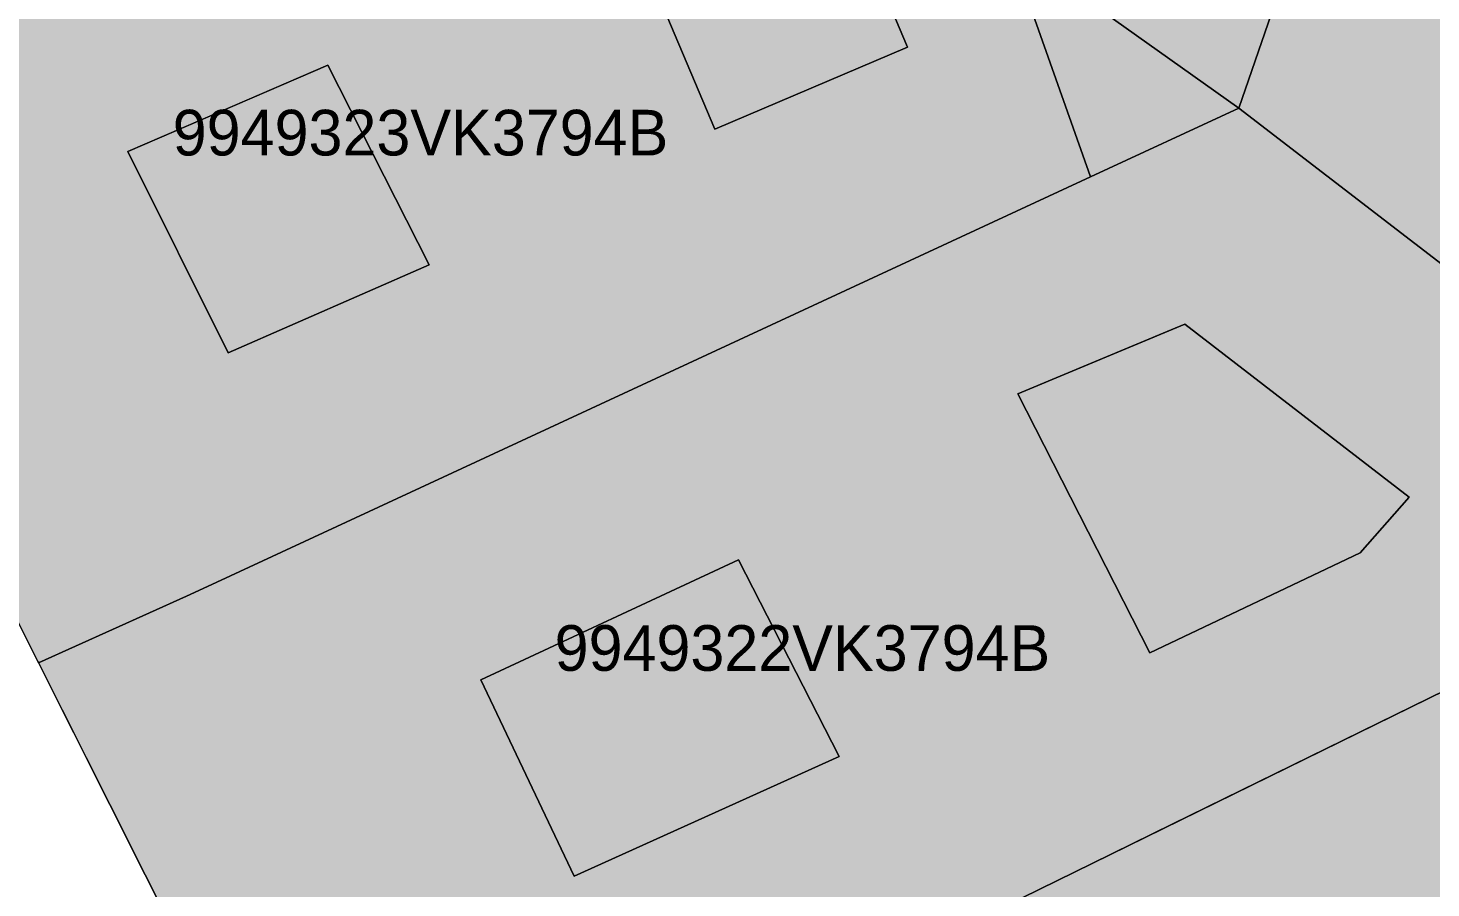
# Model space of a CAD drawing. Header units: metres. Extents: x -6 to 1255, y -2 to 532.
# Drawn here: x 70.99 to 101.73, y 351.26 to 370.09 of the extents above; entities that cross this region are included whole.
import ezdxf

# ---------------------------------------------------------------- set-up
doc = ezdxf.new("R2010")
doc.units = ezdxf.units.M
doc.header["$MEASUREMENT"] = 0
for name, color, linetype, lineweight, true_color in [('TPX_BUILDINGS', 7, 'CONTINUOUS', 0, 0x000000), ('TPX_BUILDINGS_HATCH', 7, 'CONTINUOUS', 0, 0xf0f0f0), ('TPX_BUILDINGS_SHADOWS_HATCH', 7, 'CONTINUOUS', 0, 0x000000), ('TPX_BUILDINGS_SHADOWS_OUTLINES', 7, 'CONTINUOUS', 0, 0x000000), ('TPX_CADASTRES', 7, 'CONTINUOUS', 0, 0x646464), ('TPX_CADASTRES_TEXT', 7, 'CONTINUOUS', 0, 0x000000)]:
    doc.layers.add(name, color=color, linetype=linetype, lineweight=lineweight, true_color=true_color)

msp = doc.modelspace()

# ---------------------------------------------------------------- hatches: boundary and pattern name
at = {"layer": 'TPX_BUILDINGS_HATCH'}
msp.add_hatch(color=256, dxfattribs=at).paths.add_polyline_path([(91.795, 384.485), (88.035, 379.105), (90.105, 375.785), (92.455, 371.955), (93.765, 371.005), (94.635, 373.045), (98.515, 371.235), (97.515, 368.335), (101.375, 365.365), (106.465, 361.455), (108.405, 364.385), (108.595, 364.675), (111.065, 368.385), (114.725, 373.905), (116.645, 376.795), (117.395, 377.915), (119.005, 380.345), (116.205, 381.575), (113.235, 382.885), (101.815, 387.905), (98.815, 389.225), (95.965, 390.475), (93.655, 387.155), (92.935, 386.125), (91.795, 384.485)])
h = msp.add_hatch(color=256, dxfattribs=at)
h.paths.add_polyline_path([(80.26, 344.944), (77.535, 343.645), (78.735, 341.355), (87.254, 325.145), (88.504, 322.775), (91.059, 324.116), (91.494, 324.345), (93.044, 325.155), (97.124, 327.305), (102.374, 330.054), (103.884, 327.047), (104.644, 325.534), (107.034, 326.824), (111.31, 329.094), (114.684, 330.884), (116.704, 326.964), (118.004, 324.454), (119.844, 320.894), (120.141, 320.325), (121.55, 321.005), (126.16, 323.235), (127.073, 321.435), (131.584, 327.844), (131.824, 328.185), (132.294, 328.854), (129.284, 330.594), (132.478, 335.862), (132.564, 336.004), (133.464, 337.504), (134.575, 339.334), (135.274, 340.484), (130.82, 342.765), (117.918, 349.372), (114.184, 351.284), (128.195, 373.824), (127.405, 376.654), (119.005, 380.345), (117.395, 377.915), (116.645, 376.795), (114.725, 373.905), (111.065, 368.385), (108.595, 364.675), (108.405, 364.385), (106.465, 361.455), (105.025, 359.285), (102.815, 355.965), (96.06, 352.655), (94.305, 351.795), (90.835, 350.095), (84.985, 347.225), (82.311, 345.932), (80.745, 345.175), (80.26, 344.944)])
h.paths.add_polyline_path([(116.59, 331.865), (118.46, 332.815), (120.61, 333.915), (122.21, 330.765), (118.16, 328.735), (116.59, 331.865)], flags=16)
h = msp.add_hatch(color=256, dxfattribs=at)
h.paths.add_polyline_path([(68.675, 370.485), (64.875, 368.805), (71.225, 356.185), (74.465, 357.645), (74.925, 357.855), (94.265, 366.825), (92.455, 371.955), (90.105, 375.785), (88.035, 379.105), (79.395, 375.255), (73.205, 372.505), (68.675, 370.485)])
h.paths.add_polyline_path([(73.18, 367.385), (77.56, 369.275), (79.78, 364.905), (75.38, 362.975), (73.18, 367.385)], flags=16)
h.paths.add_polyline_path([(84.2, 372.225), (88.42, 374.015), (90.26, 369.665), (86.04, 367.875), (84.2, 372.225)], flags=16)
h = msp.add_hatch(color=256, dxfattribs=at)
h.paths.add_polyline_path([(74.465, 357.645), (71.225, 356.185), (72.785, 353.085), (75.875, 346.935), (77.535, 343.645), (80.26, 344.944), (80.745, 345.175), (82.311, 345.932), (84.985, 347.225), (90.835, 350.095), (94.305, 351.795), (96.06, 352.655), (102.815, 355.965), (105.025, 359.285), (106.465, 361.455), (101.375, 365.365), (97.515, 368.335), (94.265, 366.825), (74.925, 357.855), (74.465, 357.645)])
h.paths.add_polyline_path([(80.915, 355.815), (86.555, 358.445), (88.765, 354.135), (82.955, 351.515), (80.915, 355.815)], flags=16)
h.paths.add_polyline_path([(92.675, 362.075), (96.335, 363.605), (101.245, 359.815), (100.175, 358.595), (95.565, 356.405), (92.675, 362.075)], flags=16)
at = {"layer": 'TPX_BUILDINGS_SHADOWS_HATCH'}
for points in [[(88.42, 374.015), (84.2, 372.225), (86.04, 367.875), (90.26, 369.665), (88.42, 374.015)], [(92.51, 371.915), (92.455, 371.955), (94.265, 366.825), (97.515, 368.335), (98.515, 371.235), (94.635, 373.045), (93.765, 371.005), (92.51, 371.915)], [(75.193, 368.254), (73.18, 367.385), (75.38, 362.975), (79.78, 364.905), (77.56, 369.275), (75.193, 368.254)], [(96.038, 363.481), (92.675, 362.075), (95.565, 356.405), (100.175, 358.595), (101.245, 359.815), (96.335, 363.605), (96.038, 363.481)], [(86.555, 358.445), (80.915, 355.815), (82.955, 351.515), (88.765, 354.135), (86.555, 358.445)]]:
    msp.add_hatch(color=256, dxfattribs=at).paths.add_polyline_path(points)

# ---------------------------------------------------------------- linework, layer by layer
at = {"layer": 'TPX_BUILDINGS', "elevation": 0.042}
for points in [[(91.795, 384.485), (88.035, 379.105), (90.105, 375.785), (92.455, 371.955), (93.765, 371.005), (94.635, 373.045), (98.515, 371.235), (97.515, 368.335), (101.375, 365.365), (106.465, 361.455), (108.405, 364.385), (108.595, 364.675), (111.065, 368.385), (114.725, 373.905), (116.645, 376.795), (117.395, 377.915), (119.005, 380.345), (116.205, 381.575), (113.235, 382.885), (101.815, 387.905), (98.815, 389.225), (95.965, 390.475), (93.655, 387.155), (92.935, 386.125)], [(68.675, 370.485), (64.875, 368.805), (71.225, 356.185), (74.465, 357.645), (74.925, 357.855), (94.265, 366.825), (92.455, 371.955), (90.105, 375.785), (88.035, 379.105), (79.395, 375.255), (73.205, 372.505)], [(84.2, 372.225), (88.42, 374.015), (90.26, 369.665), (86.04, 367.875)], [(73.18, 367.385), (77.56, 369.275), (79.78, 364.905), (75.38, 362.975)], [(74.465, 357.645), (71.225, 356.185), (72.785, 353.085), (75.875, 346.935), (77.535, 343.645), (80.26, 344.944), (80.745, 345.175), (82.311, 345.932), (84.985, 347.225), (90.835, 350.095), (94.305, 351.795), (96.06, 352.655), (102.815, 355.965), (105.025, 359.285), (106.465, 361.455), (101.375, 365.365), (97.515, 368.335), (94.265, 366.825), (74.925, 357.855)], [(92.675, 362.075), (96.335, 363.605), (101.245, 359.815), (100.175, 358.595), (95.565, 356.405)], [(80.915, 355.815), (86.555, 358.445), (88.765, 354.135), (82.955, 351.515)]]:
    msp.add_lwpolyline(points, close=True, dxfattribs=at)
msp.add_lwpolyline([(127.405, 376.654), (119.005, 380.345), (117.395, 377.915), (116.645, 376.795), (114.725, 373.905), (111.065, 368.385), (108.595, 364.675), (108.405, 364.385), (106.465, 361.455), (105.025, 359.285), (102.815, 355.965), (96.06, 352.655), (94.305, 351.795), (90.835, 350.095)], dxfattribs=at)
at = {"layer": 'TPX_BUILDINGS_SHADOWS_OUTLINES', "elevation": 0.039}
for points in [[(88.42, 374.015), (84.2, 372.225), (86.04, 367.875), (90.26, 369.665)], [(92.51, 371.915), (92.455, 371.955), (94.265, 366.825), (97.515, 368.335), (98.515, 371.235), (94.635, 373.045), (93.765, 371.005)], [(75.193, 368.254), (73.18, 367.385), (75.38, 362.975), (79.78, 364.905), (77.56, 369.275)], [(96.038, 363.481), (92.675, 362.075), (95.565, 356.405), (100.175, 358.595), (101.245, 359.815), (96.335, 363.605)], [(86.555, 358.445), (80.915, 355.815), (82.955, 351.515), (88.765, 354.135)]]:
    msp.add_lwpolyline(points, close=True, dxfattribs=at)
msp.add_lwpolyline([(96.474, 308.154), (92.364, 315.695), (91.104, 317.985), (88.504, 322.775), (87.254, 325.145), (78.735, 341.355), (77.535, 343.645), (75.875, 346.935), (72.785, 353.085), (64.875, 368.805)], dxfattribs=at)
at = {"layer": 'TPX_CADASTRES', "elevation": 0.024}
for points in [[(91.795, 384.485), (88.035, 379.105), (90.105, 375.785), (92.455, 371.955), (93.765, 371.005), (97.515, 368.335), (101.375, 365.365), (106.465, 361.455), (108.405, 364.385), (108.595, 364.675), (111.065, 368.385), (114.725, 373.905), (116.645, 376.795), (117.395, 377.915), (119.005, 380.345), (116.205, 381.575), (113.235, 382.885), (101.815, 387.905), (98.815, 389.225), (95.965, 390.475), (93.655, 387.155), (92.935, 386.125)], [(68.675, 370.486), (64.875, 368.806), (71.225, 356.186), (74.465, 357.645), (74.925, 357.855), (94.265, 366.825), (97.515, 368.335), (93.765, 371.005), (92.455, 371.955), (90.105, 375.785), (88.035, 379.105), (79.395, 375.256), (73.205, 372.506)], [(74.465, 357.645), (71.225, 356.186), (72.785, 353.085), (75.875, 346.935), (77.535, 343.645), (80.745, 345.175), (84.985, 347.225), (90.835, 350.095), (94.305, 351.795), (102.815, 355.965), (105.025, 359.285), (106.465, 361.455), (101.375, 365.365), (97.515, 368.335), (94.265, 366.825), (74.925, 357.855)]]:
    msp.add_lwpolyline(points, close=True, dxfattribs=at)
msp.add_lwpolyline([(127.405, 376.655), (119.005, 380.345), (117.395, 377.915), (116.645, 376.795), (114.725, 373.905), (111.065, 368.385), (108.595, 364.675), (108.405, 364.385), (106.465, 361.455), (105.025, 359.285), (102.815, 355.965), (94.305, 351.795), (90.835, 350.095)], dxfattribs=at)

# ---------------------------------------------------------------- texts
at = {"layer": 'TPX_CADASTRES_TEXT'}
for s, p in [('9949323VK3794B', (74.163, 367.296, 0.024)), ('9949322VK3794B', (82.529, 356.011, 0.024))]:
    msp.add_text(s, height=1, dxfattribs=at).set_placement(p)

doc.saveas('drawing.dxf')
